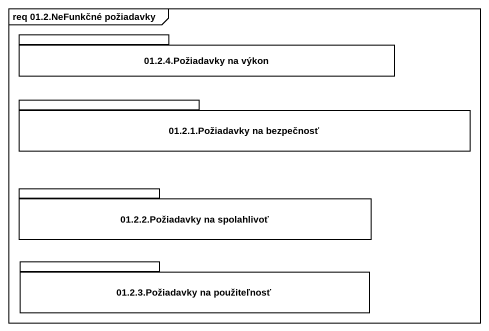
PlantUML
@startuml
mainframe req 01.2.NeFunkčné požiadavky
package "01.2.4.Požiadavky na výkon" as p01_2_4_Požiadavky_na_výkon {
}
package "01.2.1.Požiadavky na bezpečnosť" as p01_2_1_Požiadavky_na {
}
package "01.2.2.Požiadavky na spolahlivoť" as p01_2_2_Požiadavky_na {
}
package "01.2.3.Požiadavky na použiteľnosť" as p01_2_3_Požiadavky_na {
}
@enduml
